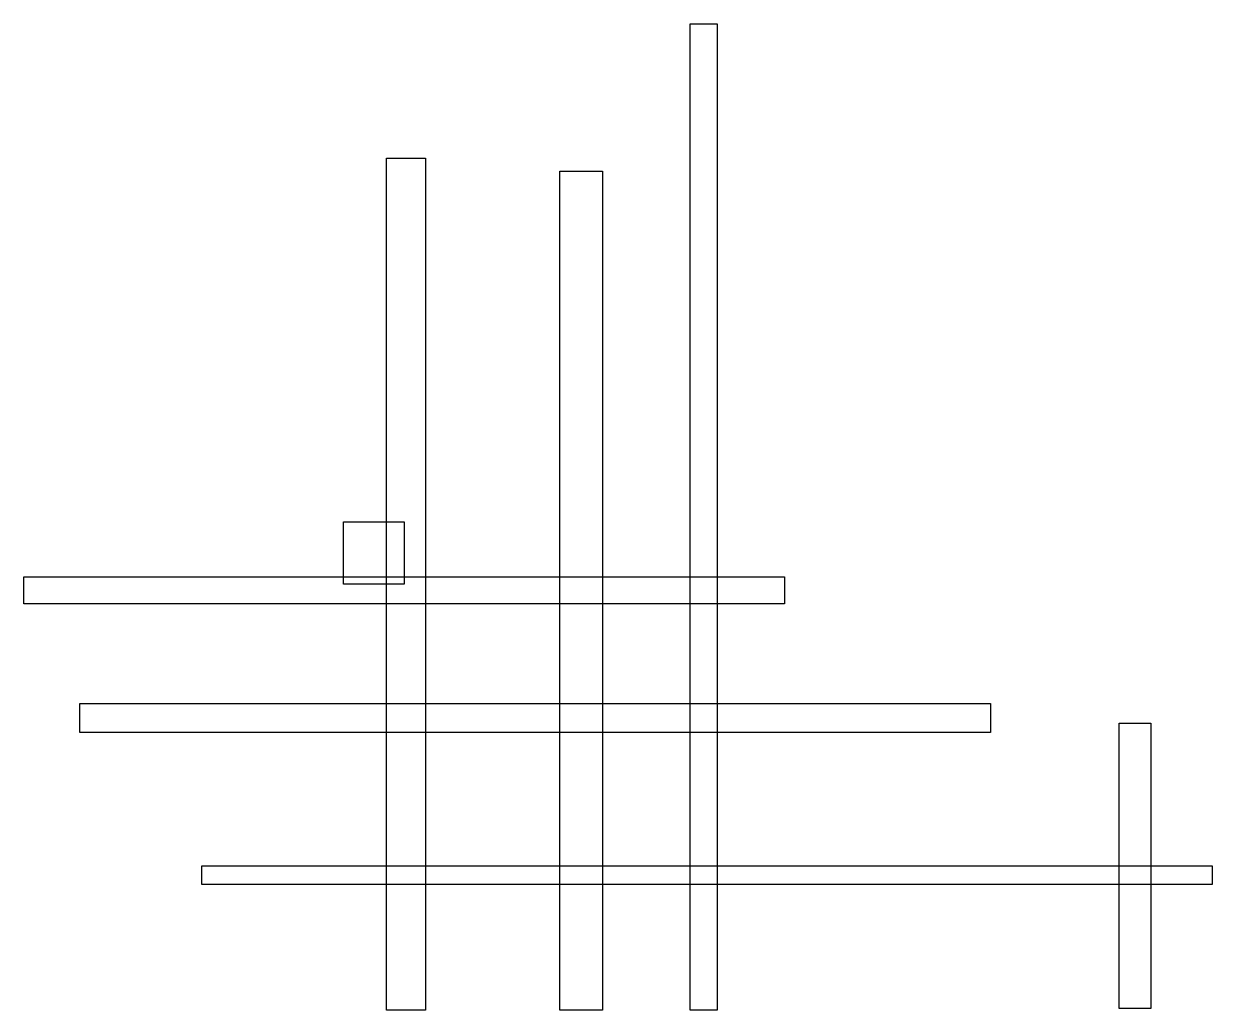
# Model space of a CAD drawing. Header units: millimetres. Extents: x -24.8 to 24.3, y -19.6 to 21.2.
import ezdxf

# ---------------------------------------------------------------- set-up
doc = ezdxf.new("R2010")
doc.units = ezdxf.units.MM
doc.layers.get('0').update_dxf_attribs({"linetype": 'CONTINUOUS'})

msp = doc.modelspace()

# ---------------------------------------------------------------- linework, layer by layer
for points in [[(2.738, 21.168), (3.856, 21.168), (3.856, -19.626), (2.738, -19.626)], [(-9.832, 15.616), (-8.213, 15.616), (-8.213, -19.626), (-9.832, -19.626)], [(-2.66, 15.076), (-0.887, 15.076), (-0.887, -19.626), (-2.66, -19.626)], [(-11.606, 0.578), (-9.1, 0.578), (-9.1, -2.005), (-11.606, -2.005)], [(-24.831, -1.697), (6.632, -1.697), (6.632, -2.815), (-24.831, -2.815)], [(-22.518, -6.94), (15.153, -6.94), (15.153, -8.136), (-22.518, -8.136)], [(20.474, -7.75), (21.785, -7.75), (21.785, -19.549), (20.474, -19.549)], [(24.33, -14.421), (-17.467, -14.421), (-17.467, -13.65), (24.33, -13.65)]]:
    msp.add_lwpolyline(points, close=True)

doc.saveas('drawing.dxf')
